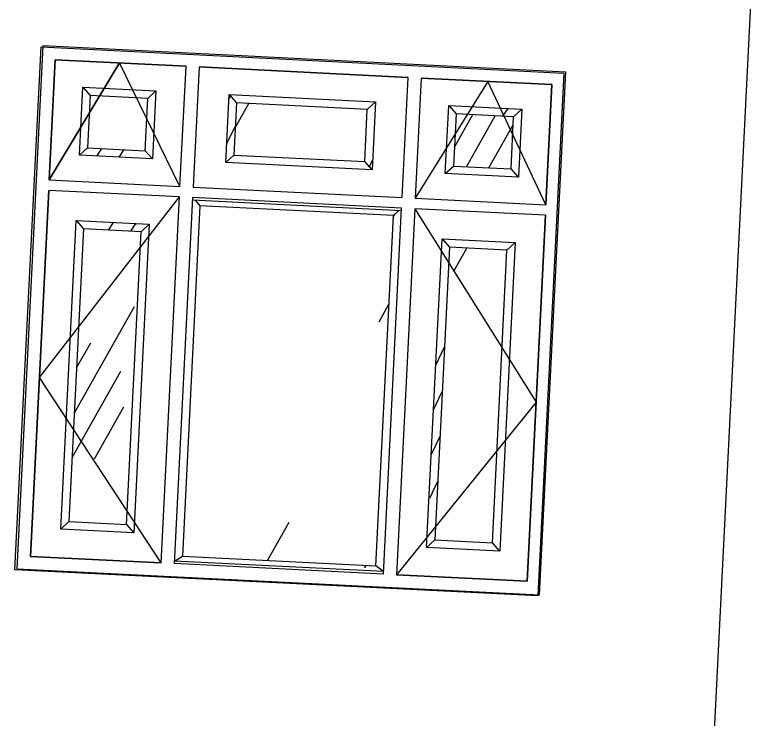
# Model space of a CAD drawing. Extents: x 549999 to 550212, y 1838161 to 1838467.
# Drawn here: x 550128.342 to 550131.207, y 1838313.658 to 1838316.351 of the extents above; entities that cross this region are included whole.
import ezdxf

# ---------------------------------------------------------------- set-up
doc = ezdxf.new("R2010")
doc.units = 0
for name, color, linetype in [('Level 18', 7, 'Continuous'), ('Level 4', 7, 'Continuous'), ('Level 7', 7, 'Continuous')]:
    doc.layers.add(name, color=color, linetype=linetype)

# ---------------------------------------------------------------- blocks, each defined once
blk = doc.blocks.new('SO2001')
at = {"layer": 'Level 7'}
for p, q in [((528.51, 280), (528.51, 80)), ((728.51, 280), (528.51, 280)), ((728.51, 80), (728.51, 280)), ((533.51, 229), (558.01, 275)), ((558.01, 275), (533.51, 229)), ((583.51, 275), (533.51, 275)), ((533.51, 275), (533.51, 229)), ((533.51, 229), (533.51, 275)), ((533.51, 275), (583.51, 275)), ((583.51, 229), (558.01, 275)), ((583.51, 229), (583.51, 275)), ((583.51, 229), (583.51, 275)), ((588.51, 275), (588.51, 229)), ((588.51, 275), (668.51, 275)), ((588.51, 275), (588.51, 229)), ((668.51, 275), (588.51, 275)), ((668.51, 229), (668.51, 275)), ((668.51, 229), (668.51, 275)), ((699.01, 275), (673.51, 229)), ((673.51, 275), (673.51, 229)), ((723.51, 275), (673.51, 275)), ((673.51, 275), (673.51, 229)), ((673.51, 275), (723.51, 275)), ((723.51, 229), (699.01, 275)), ((723.51, 229), (723.51, 275)), ((723.51, 275), (723.51, 229)), ((544.51, 265), (547.51, 262)), ((544.51, 239), (544.51, 265)), ((544.51, 265), (572.51, 265)), ((569.51, 262), (572.51, 265)), ((572.51, 265), (572.51, 239)), ((600.51, 265), (603.51, 262)), ((600.51, 239), (600.51, 265)), ((600.51, 265), (656.51, 265)), ((600.51, 263.13), (601.06, 264.45)), ((653.51, 262), (656.51, 265)), ((656.51, 265), (656.51, 239)), ((684.51, 265), (712.51, 265)), ((684.51, 239), (684.51, 265)), ((684.51, 265), (687.51, 262)), ((705.4, 262), (707.2, 265)), ((709.51, 262), (712.51, 265)), ((712.51, 265), (712.51, 239)), ((569.51, 262), (547.51, 262)), ((547.51, 262), (547.51, 242)), ((569.51, 242), (569.51, 262)), ((603.51, 252.64), (608.19, 262)), ((653.51, 262), (603.51, 262)), ((603.51, 262), (603.51, 242)), ((653.51, 242), (653.51, 262)), ((687.51, 249.19), (693.92, 262)), ((709.51, 262), (687.51, 262)), ((687.51, 262), (687.51, 242)), ((692.49, 242), (702.49, 262)), ((709.51, 242), (709.51, 262)), ((701.06, 242), (709.51, 258.9)), ((600.51, 245.98), (603.51, 253.19)), ((544.51, 239), (547.51, 242)), ((547.51, 242), (569.51, 242)), ((551.17, 239), (552.97, 242)), ((559.74, 239), (561.54, 242)), ((572.51, 239), (569.51, 242)), ((600.51, 239), (603.51, 242)), ((603.51, 242), (653.51, 242)), ((656.51, 239), (653.51, 242)), ((655.4, 240.11), (656.51, 242.78)), ((684.51, 239), (687.51, 242)), ((687.51, 242), (709.51, 242)), ((712.51, 239), (709.51, 242)), ((572.51, 239), (544.51, 239)), ((656.51, 239), (600.51, 239)), ((712.51, 239), (684.51, 239)), ((533.51, 229), (583.51, 229)), ((533.51, 229), (583.51, 229)), ((588.51, 229), (668.51, 229)), ((588.51, 229), (668.51, 229)), ((673.51, 229), (723.51, 229)), ((673.51, 229), (723.51, 229)), ((673.51, 229), (723.51, 229)), ((533.51, 153.5), (583.51, 225)), ((583.51, 225), (533.51, 225)), ((533.51, 225), (533.51, 85)), ((583.51, 225), (533.51, 225)), ((533.51, 85), (533.51, 225)), ((583.51, 85), (583.51, 225)), ((583.51, 85), (583.51, 225)), ((588.51, 225), (588.51, 85)), ((668.51, 225), (588.51, 225)), ((668.51, 224), (588.51, 224)), ((589.5, 224.01), (591.51, 222)), ((665.51, 222), (667.51, 224)), ((668.51, 85), (668.51, 225)), ((673.51, 225), (723.51, 153.5)), ((673.51, 225), (673.51, 85)), ((723.51, 225), (673.51, 225)), ((673.51, 225), (673.51, 85)), ((723.51, 225), (673.51, 225)), ((723.51, 85), (723.51, 225)), ((723.51, 225), (723.51, 85)), ((665.51, 222), (591.51, 222)), ((591.51, 222), (591.51, 88)), ((665.51, 221.25), (666.04, 222.53)), ((665.51, 88), (665.51, 222)), ((544.51, 214), (547.51, 211)), ((544.51, 96), (544.51, 214)), ((544.51, 214), (572.51, 214)), ((557.02, 211), (558.83, 214)), ((565.6, 211), (567.4, 214)), ((569.51, 211), (572.51, 214)), ((572.51, 214), (572.51, 96)), ((684.51, 214), (687.51, 211)), ((684.51, 96), (684.51, 214)), ((684.51, 214), (712.51, 214)), ((709.51, 211), (712.51, 214)), ((712.51, 214), (712.51, 96)), ((569.51, 211), (547.51, 211)), ((547.51, 211), (547.51, 99)), ((569.51, 99), (569.51, 211)), ((709.51, 211), (687.51, 211)), ((687.51, 211), (687.51, 99)), ((689.6, 201.94), (694.14, 211)), ((709.51, 99), (709.51, 211)), ((662.05, 181.12), (665.51, 188.04)), ((547.51, 140.63), (568.38, 182.38)), ((684.51, 165.75), (687.48, 172.89)), ((547.51, 157.78), (552.44, 167.65)), ((547.51, 123.49), (564.48, 157.42)), ((684.51, 148.6), (687.51, 155.81)), ((583.51, 85), (533.51, 153.5)), ((723.51, 153.5), (673.51, 85)), ((556.06, 123.45), (566.29, 143.9)), ((684.51, 131.46), (687.51, 138.67)), ((684.74, 114.86), (687.51, 121.53)), ((624.06, 88), (631.57, 103)), ((547.51, 99), (544.51, 96)), ((547.51, 99), (569.51, 99)), ((569.51, 99), (572.51, 96)), ((684.51, 96), (687.51, 99)), ((687.51, 99), (709.51, 99)), ((712.51, 96), (709.51, 99)), ((572.51, 96), (544.51, 96)), ((712.51, 96), (684.51, 96)), ((588.51, 86), (591.51, 88)), ((668.51, 86), (588.51, 86)), ((591.51, 88), (665.51, 88)), ((661.22, 86.99), (661.94, 88)), ((668.51, 86), (665.51, 88)), ((533.51, 85), (583.51, 85)), ((583.51, 85), (533.51, 85)), ((668.51, 85), (588.51, 85)), ((673.51, 85), (723.51, 85)), ((723.51, 85), (673.51, 85)), ((528.51, 80), (728.51, 80))]:
    blk.add_line(p, q, dxfattribs=at)

msp = doc.modelspace()

# ---------------------------------------------------------------- linework, layer by layer
at = {"layer": 'Level 18'}
msp.add_line((550130.7901, 1838309.1309), (550131.4897, 1838323.1239), dxfattribs=at)
at = {"layer": 'Level 4'}
for p, q in [((550128.3417, 1838314.2316), (550128.4416, 1838316.2291)), ((550128.4416, 1838316.2291), (550130.4391, 1838316.1292)), ((550130.4391, 1838316.1292), (550130.3392, 1838314.1317)), ((550130.3392, 1838314.1317), (550128.3417, 1838314.2316))]:
    msp.add_line(p, q, dxfattribs=at)

# ---------------------------------------------------------------- block references
at = {"layer": 'Level 7', "xscale": 0.010000000000000004, "yscale": 0.01, "rotation": -2.8619937920406366}
msp.add_blockref('SO2001', (550123.03, 1838313.7), dxfattribs=at)

doc.saveas('drawing.dxf')
